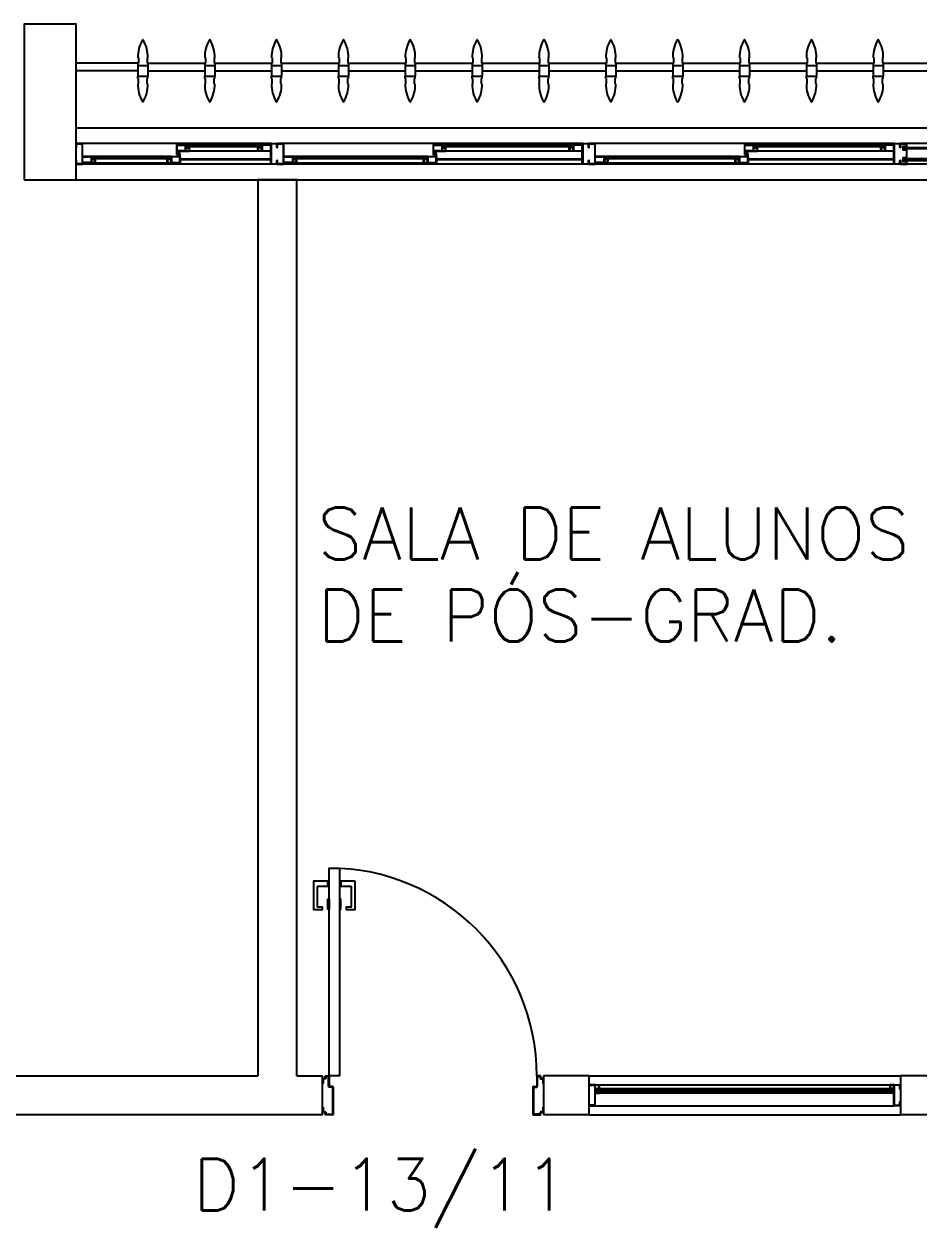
# Model space of a CAD drawing. Header units: millimetres. Extents: x 1887 to 2405, y 1100 to 1335.
# Drawn here: x 2143.41 to 2146.856, y 1177.013 to 1181.648 of the extents above; entities that cross this region are included whole.
import ezdxf

# ---------------------------------------------------------------- set-up
doc = ezdxf.new("R2010")
doc.units = ezdxf.units.MM
for name, color, linetype in [('AR-ALV', 2, 'Continuous'), ('AR-BRISES', 1, 'Continuous'), ('AR-ESQ', 1, 'Continuous'), ('AR-ESTC', 3, 'Continuous'), ('AR-PEITORIL', 1, 'Continuous'), ('AR-PORTA', 1, 'Continuous'), ('BR-PAINEL', 1, 'Continuous'), ('BR-SUPORTE', 1, 'Continuous'), ('DT-ESQ-BAGUETE-C', 2, 'Continuous'), ('DT-ESQ-BAGUETE-V', 1, 'Continuous'), ('DT-ESQ-CHAPA DOBRADA-V', 1, 'Continuous'), ('DT-ESQ-MARCO-V', 1, 'Continuous'), ('DT-ESQ-PERFIL CADEIRA-C', 2, 'Continuous'), ('DT-ESQ-PERFIL CADEIRA-V', 1, 'Continuous'), ('DT-ESQ-PERFIL U SIMPLES-C', 2, 'Continuous'), ('DT-ESQ-PERFIL U-C', 2, 'Continuous'), ('DT-ESQ-PERFIL U-V', 1, 'Continuous'), ('DT-ESQ-VIDRO-C', 2, 'Continuous'), ('DT-ESQ-VIDRO-V', 2, 'Continuous'), ('ENDEREÇO', 2, 'Continuous'), ('maçaneta', 1, 'Continuous'), ('mov', 1, 'Continuous'), ('PM-PERFIL U-C', 2, 'Continuous'), ('pm1', 2, 'Continuous'), ('TEXTO', 2, 'Continuous')]:
    doc.layers.add(name, color=color, linetype=linetype)
doc.styles.add('UNB-100', font='simplex.shx', dxfattribs={"height": 0.2})
doc.styles.add('UNB1-100', font='simplex.shx', dxfattribs={"height": 0.2})

# ---------------------------------------------------------------- blocks, each defined once
blk = doc.blocks.new('EF23-P')
at = {"layer": 'DT-ESQ-BAGUETE-C', "ltscale": 0.1}
for points in [[(2.61, -0.08), (2.5965, -0.08), (2.5965, -0.0785), (2.6095, -0.0785, 0.414214), (2.61, -0.078), (2.61, -0.067, 0.414214), (2.6095, -0.0665), (2.5965, -0.0665), (2.5965, -0.065), (2.61, -0.065, -0.414214), (2.6115, -0.0665), (2.6115, -0.0785, -0.414214)], [(3.1015, -0.08), (3.115, -0.08), (3.115, -0.0785), (3.102, -0.0785, -0.414214), (3.1015, -0.078), (3.1015, -0.067, -0.414214), (3.102, -0.0665), (3.115, -0.0665), (3.115, -0.065), (3.1015, -0.065, 0.414214), (3.1, -0.0665), (3.1, -0.0785, 0.414214)], [(3.81, -0.08), (3.7965, -0.08), (3.7965, -0.0785), (3.8095, -0.0785, 0.414214), (3.81, -0.078), (3.81, -0.067, 0.414214), (3.8095, -0.0665), (3.7965, -0.0665), (3.7965, -0.065), (3.81, -0.065, -0.414214), (3.8115, -0.0665), (3.8115, -0.0785, -0.414214)], [(4.3015, -0.08), (4.315, -0.08), (4.315, -0.0785), (4.302, -0.0785, -0.414214), (4.3015, -0.078), (4.3015, -0.067, -0.414214), (4.302, -0.0665), (4.315, -0.0665), (4.315, -0.065), (4.3015, -0.065, 0.414214), (4.3, -0.0665), (4.3, -0.0785, 0.414214)], [(4.7975, -0.08), (4.784, -0.08), (4.784, -0.0785), (4.797, -0.0785, 0.414214), (4.7975, -0.078), (4.7975, -0.067, 0.414214), (4.797, -0.0665), (4.784, -0.0665), (4.784, -0.065), (4.7975, -0.065, -0.414214), (4.799, -0.0665), (4.799, -0.0785, -0.414214)], [(5.0765, -0.08), (5.09, -0.08), (5.09, -0.0785), (5.077, -0.0785, -0.414214), (5.0765, -0.078), (5.0765, -0.067, -0.414214), (5.077, -0.0665), (5.09, -0.0665), (5.09, -0.065), (5.0765, -0.065, 0.414214), (5.075, -0.0665), (5.075, -0.0785, 0.414214)], [(2.0485, -0.125), (2.035, -0.125), (2.035, -0.1235), (2.048, -0.1235, 0.414214), (2.0485, -0.123), (2.0485, -0.112, 0.414214), (2.048, -0.1115), (2.035, -0.1115), (2.035, -0.11), (2.0485, -0.11, -0.414214), (2.05, -0.1115), (2.05, -0.1235, -0.414214)], [(2.5265, -0.125), (2.54, -0.125), (2.54, -0.1235), (2.527, -0.1235, -0.414214), (2.5265, -0.123), (2.5265, -0.112, -0.414214), (2.527, -0.1115), (2.54, -0.1115), (2.54, -0.11), (2.5265, -0.11, 0.414214), (2.525, -0.1115), (2.525, -0.1235, 0.414214)], [(3.2485, -0.125), (3.235, -0.125), (3.235, -0.1235), (3.248, -0.1235, 0.414214), (3.2485, -0.123), (3.2485, -0.112, 0.414214), (3.248, -0.1115), (3.235, -0.1115), (3.235, -0.11), (3.2485, -0.11, -0.414214), (3.25, -0.1115), (3.25, -0.1235, -0.414214)], [(3.7265, -0.125), (3.74, -0.125), (3.74, -0.1235), (3.727, -0.1235, -0.414214), (3.7265, -0.123), (3.7265, -0.112, -0.414214), (3.727, -0.1115), (3.74, -0.1115), (3.74, -0.11), (3.7265, -0.11, 0.414214), (3.725, -0.1115), (3.725, -0.1235, 0.414214)], [(4.4485, -0.125), (4.435, -0.125), (4.435, -0.1235), (4.448, -0.1235, 0.414214), (4.4485, -0.123), (4.4485, -0.112, 0.414214), (4.448, -0.1115), (4.435, -0.1115), (4.435, -0.11), (4.4485, -0.11, -0.414214), (4.45, -0.1115), (4.45, -0.1235, -0.414214)], [(4.714, -0.125), (4.7275, -0.125), (4.7275, -0.1235), (4.7145, -0.1235, -0.414214), (4.714, -0.123), (4.714, -0.112, -0.414214), (4.7145, -0.1115), (4.7275, -0.1115), (4.7275, -0.11), (4.714, -0.11, 0.414214), (4.7125, -0.1115), (4.7125, -0.1235, 0.414214)]]:
    blk.add_lwpolyline(points, format="xyb", close=True, dxfattribs=at)
at = {"layer": 'DT-ESQ-BAGUETE-V', "ltscale": 0.1}
for p, q in [((2.61, -0.065), (3.1015, -0.065)), ((3.81, -0.065), (4.3015, -0.065)), ((4.7975, -0.065), (5.0765, -0.065)), ((2.0485, -0.11), (2.5265, -0.11)), ((3.2485, -0.11), (3.7265, -0.11)), ((4.4485, -0.11), (4.714, -0.11))]:
    blk.add_line(p, q, dxfattribs=at)
at = {"layer": 'DT-ESQ-CHAPA DOBRADA-V', "ltscale": 0.1}
for p, q in [((2, -0.077), (2.5615, -0.077)), ((2, -0.08), (2.5615, -0.08)), ((3.2, -0.077), (3.7615, -0.077)), ((3.2, -0.08), (3.7615, -0.08)), ((4.4, -0.077), (4.749, -0.077)), ((4.4, -0.08), (4.749, -0.08))]:
    blk.add_line(p, q, dxfattribs=at)
at = {"layer": 'DT-ESQ-MARCO-V', "ltscale": 0.1}
for p, q in [((1.3985, -0.06), (1.9515, -0.06)), ((1.3985, -0.14), (1.9515, -0.14))]:
    blk.add_line(p, q, dxfattribs=at)
at = {"layer": 'DT-ESQ-PERFIL CADEIRA-C', "ltscale": 0.1}
for p, q in [((2.5635, -0.0885), (2.61, -0.0885)), ((3.15, -0.0885), (3.1015, -0.0885)), ((3.7635, -0.0885), (3.81, -0.0885)), ((4.35, -0.0885), (4.3015, -0.0885)), ((4.751, -0.0885), (4.7975, -0.0885)), ((5.125, -0.0885), (5.0765, -0.0885)), ((2, -0.1335), (2.0485, -0.1335)), ((2.573, -0.1335), (2.5265, -0.1335)), ((3.2, -0.1335), (3.2485, -0.1335)), ((3.773, -0.1335), (3.7265, -0.1335)), ((4.4, -0.1335), (4.4485, -0.1335)), ((4.7605, -0.1335), (4.714, -0.1335))]:
    blk.add_line(p, q, dxfattribs=at)
for points in [[(2.61, -0.087, -1), (2.61, -0.09), (2.5635, -0.09, -0.414214), (2.5615, -0.088), (2.5615, -0.067, -0.414214), (2.5635, -0.065), (2.595, -0.065, -0.414214), (2.5965, -0.0665), (2.5965, -0.087)], [(2.5965, -0.0885, -0.198913), (2.5954, -0.0881, -0.198913), (2.595, -0.087), (2.595, -0.067, 0.414214), (2.5945, -0.0665), (2.5635, -0.0665, 0.414214), (2.563, -0.067), (2.563, -0.088, 0.414214), (2.5635, -0.0885)], [(3.1015, -0.09), (3.15, -0.09), (3.15, -0.0885), (3.115, -0.0885, 0.198912), (3.1161, -0.0881, 0.198913), (3.1165, -0.087), (3.1165, -0.067, -0.414214), (3.117, -0.0665), (3.15, -0.0665), (3.15, -0.065), (3.1165, -0.065, 0.414214), (3.115, -0.0665), (3.115, -0.0785), (3.115, -0.08), (3.115, -0.087), (3.1015, -0.087, 1)], [(3.81, -0.087, -1), (3.81, -0.09), (3.7635, -0.09, -0.414214), (3.7615, -0.088), (3.7615, -0.067, -0.414214), (3.7635, -0.065), (3.795, -0.065, -0.414214), (3.7965, -0.0665), (3.7965, -0.087)], [(3.7965, -0.0885, -0.198913), (3.7954, -0.0881, -0.198913), (3.795, -0.087), (3.795, -0.067, 0.414214), (3.7945, -0.0665), (3.7635, -0.0665, 0.414214), (3.763, -0.067), (3.763, -0.088, 0.414214), (3.7635, -0.0885)], [(4.3015, -0.09), (4.35, -0.09), (4.35, -0.0885), (4.315, -0.0885, 0.198912), (4.3161, -0.0881, 0.198913), (4.3165, -0.087), (4.3165, -0.067, -0.414214), (4.317, -0.0665), (4.35, -0.0665), (4.35, -0.065), (4.3165, -0.065, 0.414214), (4.315, -0.0665), (4.315, -0.0785), (4.315, -0.08), (4.315, -0.087), (4.3015, -0.087, 1)], [(4.7975, -0.087, -1), (4.7975, -0.09), (4.751, -0.09, -0.414214), (4.749, -0.088), (4.749, -0.067, -0.414214), (4.751, -0.065), (4.7825, -0.065, -0.414214), (4.784, -0.0665), (4.784, -0.087)], [(4.784, -0.0885, -0.198913), (4.7829, -0.0881, -0.198913), (4.7825, -0.087), (4.7825, -0.067, 0.414214), (4.782, -0.0665), (4.751, -0.0665, 0.414214), (4.7505, -0.067), (4.7505, -0.088, 0.414214), (4.751, -0.0885)], [(5.0765, -0.09), (5.125, -0.09), (5.125, -0.0885), (5.09, -0.0885, 0.198912), (5.0911, -0.0881, 0.198913), (5.0915, -0.087), (5.0915, -0.067, -0.414214), (5.092, -0.0665), (5.125, -0.0665), (5.125, -0.065), (5.0915, -0.065, 0.414214), (5.09, -0.0665), (5.09, -0.0785), (5.09, -0.08), (5.09, -0.087), (5.0765, -0.087, 1)], [(2.0485, -0.135), (2, -0.135), (2, -0.1335), (2.035, -0.1335, -0.198912), (2.0339, -0.1331, -0.198913), (2.0335, -0.132), (2.0335, -0.112, 0.414214), (2.033, -0.1115), (2, -0.1115), (2, -0.11), (2.0335, -0.11, -0.414214), (2.035, -0.1115), (2.035, -0.1235), (2.035, -0.125), (2.035, -0.132), (2.0485, -0.132, -1)], [(2.5265, -0.132, 1), (2.5265, -0.135), (2.573, -0.135, 0.414214), (2.575, -0.133), (2.575, -0.112, 0.414214), (2.573, -0.11), (2.5415, -0.11, 0.414214), (2.54, -0.1115), (2.54, -0.132)], [(2.54, -0.1335, 0.198913), (2.5411, -0.1331, 0.198913), (2.5415, -0.132), (2.5415, -0.112, -0.414214), (2.542, -0.1115), (2.573, -0.1115, -0.414214), (2.5735, -0.112), (2.5735, -0.133, -0.414214), (2.573, -0.1335)], [(3.2485, -0.135), (3.2, -0.135), (3.2, -0.1335), (3.235, -0.1335, -0.198912), (3.2339, -0.1331, -0.198913), (3.2335, -0.132), (3.2335, -0.112, 0.414214), (3.233, -0.1115), (3.2, -0.1115), (3.2, -0.11), (3.2335, -0.11, -0.414214), (3.235, -0.1115), (3.235, -0.1235), (3.235, -0.125), (3.235, -0.132), (3.2485, -0.132, -1)], [(3.7265, -0.132, 1), (3.7265, -0.135), (3.773, -0.135, 0.414214), (3.775, -0.133), (3.775, -0.112, 0.414214), (3.773, -0.11), (3.7415, -0.11, 0.414214), (3.74, -0.1115), (3.74, -0.132)], [(3.74, -0.1335, 0.198913), (3.7411, -0.1331, 0.198913), (3.7415, -0.132), (3.7415, -0.112, -0.414214), (3.742, -0.1115), (3.773, -0.1115, -0.414214), (3.7735, -0.112), (3.7735, -0.133, -0.414214), (3.773, -0.1335)], [(4.4485, -0.135), (4.4, -0.135), (4.4, -0.1335), (4.435, -0.1335, -0.198912), (4.4339, -0.1331, -0.198913), (4.4335, -0.132), (4.4335, -0.112, 0.414214), (4.433, -0.1115), (4.4, -0.1115), (4.4, -0.11), (4.4335, -0.11, -0.414214), (4.435, -0.1115), (4.435, -0.1235), (4.435, -0.125), (4.435, -0.132), (4.4485, -0.132, -1)], [(4.714, -0.132, 1), (4.714, -0.135), (4.7605, -0.135, 0.414214), (4.7625, -0.133), (4.7625, -0.112, 0.414214), (4.7605, -0.11), (4.729, -0.11, 0.414214), (4.7275, -0.1115), (4.7275, -0.132)], [(4.7275, -0.1335, 0.198913), (4.7286, -0.1331, 0.198913), (4.729, -0.132), (4.729, -0.112, -0.414214), (4.7295, -0.1115), (4.7605, -0.1115, -0.414214), (4.761, -0.112), (4.761, -0.133, -0.414214), (4.7605, -0.1335)]]:
    blk.add_lwpolyline(points, format="xyb", close=True, dxfattribs=at)
at = {"layer": 'DT-ESQ-PERFIL CADEIRA-V', "ltscale": 0.1}
for p, q in [((2.595, -0.09), (3.1015, -0.09)), ((3.795, -0.09), (4.3015, -0.09)), ((4.7825, -0.09), (5.0765, -0.09)), ((2.0485, -0.135), (2.5265, -0.135)), ((3.2485, -0.135), (3.7265, -0.135)), ((4.4485, -0.135), (4.714, -0.135))]:
    blk.add_line(p, q, dxfattribs=at)
at = {"layer": 'DT-ESQ-PERFIL U SIMPLES-C', "ltscale": 0.1}
for points in [[(2.5635, -0.102), (2.5715, -0.102), (2.5715, -0.1005), (2.5635, -0.1005, -0.414214), (2.563, -0.1), (2.563, -0.092, -0.414214), (2.5635, -0.0915), (2.5715, -0.0915), (2.5715, -0.09), (2.5635, -0.09, 0.414214), (2.5615, -0.092), (2.5615, -0.1, 0.414214)], [(3.7635, -0.102), (3.7715, -0.102), (3.7715, -0.1005), (3.7635, -0.1005, -0.414214), (3.763, -0.1), (3.763, -0.092, -0.414214), (3.7635, -0.0915), (3.7715, -0.0915), (3.7715, -0.09), (3.7635, -0.09, 0.414214), (3.7615, -0.092), (3.7615, -0.1, 0.414214)], [(4.751, -0.102), (4.759, -0.102), (4.759, -0.1005), (4.751, -0.1005, -0.414214), (4.7505, -0.1), (4.7505, -0.092, -0.414214), (4.751, -0.0915), (4.759, -0.0915), (4.759, -0.09), (4.751, -0.09, 0.414214), (4.749, -0.092), (4.749, -0.1, 0.414214)], [(2.573, -0.098), (2.565, -0.098), (2.565, -0.0995), (2.573, -0.0995, -0.414214), (2.5735, -0.1), (2.5735, -0.108, -0.414214), (2.573, -0.1085), (2.565, -0.1085), (2.565, -0.11), (2.573, -0.11, 0.414214), (2.575, -0.108), (2.575, -0.1, 0.414214)], [(3.773, -0.098), (3.765, -0.098), (3.765, -0.0995), (3.773, -0.0995, -0.414214), (3.7735, -0.1), (3.7735, -0.108, -0.414214), (3.773, -0.1085), (3.765, -0.1085), (3.765, -0.11), (3.773, -0.11, 0.414214), (3.775, -0.108), (3.775, -0.1, 0.414214)], [(4.7605, -0.098), (4.7525, -0.098), (4.7525, -0.0995), (4.7605, -0.0995, -0.414214), (4.761, -0.1), (4.761, -0.108, -0.414214), (4.7605, -0.1085), (4.7525, -0.1085), (4.7525, -0.11), (4.7605, -0.11, 0.414214), (4.7625, -0.108), (4.7625, -0.1, 0.414214)]]:
    blk.add_lwpolyline(points, format="xyb", close=True, dxfattribs=at)
at = {"layer": 'DT-ESQ-PERFIL U-C', "ltscale": 0.1}
for points in [[(1.95, -0.1285), (1.95, -0.1385, 0.414214), (1.9515, -0.14), (1.9735, -0.14, 0.414214), (1.975, -0.1385), (1.975, -0.125), (1.9735, -0.125), (1.9735, -0.138, -0.414214), (1.973, -0.1385), (1.952, -0.1385, -0.414214), (1.9515, -0.138), (1.9515, -0.1285), (1.9645, -0.1285, 0.414214), (1.966, -0.127), (1.966, -0.117, 0.414214), (1.9645, -0.1155), (1.9515, -0.1155), (1.9515, -0.0845), (1.9645, -0.0845, 0.414214), (1.966, -0.083), (1.966, -0.073, 0.414214), (1.9645, -0.0715), (1.9515, -0.0715), (1.9515, -0.062, -0.414214), (1.952, -0.0615), (1.973, -0.0615, -0.414214), (1.9735, -0.062), (1.9735, -0.075), (1.975, -0.075), (1.975, -0.0615, 0.414214), (1.9735, -0.06), (1.9515, -0.06, 0.414214), (1.95, -0.0615), (1.95, -0.0715, 0.414214), (1.9515, -0.073), (1.9645, -0.073), (1.9645, -0.083), (1.9515, -0.083), (1.9515, -0.083, 0.414214), (1.95, -0.0845), (1.95, -0.1155, 0.414214), (1.9515, -0.117), (1.9515, -0.117), (1.9645, -0.117), (1.9645, -0.127), (1.9515, -0.127, 0.414214)], [(1.975, -0.0615, -0.414214), (1.9765, -0.06), (1.9985, -0.06, -0.414214), (2, -0.0615), (2, -0.1385, -0.414214), (1.9985, -0.14), (1.9765, -0.14, -0.414214), (1.975, -0.1385), (1.975, -0.125), (1.9765, -0.125), (1.9765, -0.138, 0.414214), (1.977, -0.1385), (1.998, -0.1385, 0.414214), (1.9985, -0.138), (1.9985, -0.062, 0.414214), (1.998, -0.0615), (1.977, -0.0615, 0.414214), (1.9765, -0.062), (1.9765, -0.075), (1.975, -0.075)], [(3.175, -0.0615, 0.414214), (3.1735, -0.06), (3.1515, -0.06, 0.414214), (3.15, -0.0615), (3.15, -0.1385, 0.414214), (3.1515, -0.14), (3.1735, -0.14, 0.414214), (3.175, -0.1385), (3.175, -0.125), (3.1735, -0.125), (3.1735, -0.138, -0.414214), (3.173, -0.1385), (3.152, -0.1385, -0.414214), (3.1515, -0.138), (3.1515, -0.062, -0.414214), (3.152, -0.0615), (3.173, -0.0615, -0.414214), (3.1735, -0.062), (3.1735, -0.075), (3.175, -0.075)], [(3.175, -0.0615, -0.414214), (3.1765, -0.06), (3.1985, -0.06, -0.414214), (3.2, -0.0615), (3.2, -0.1385, -0.414214), (3.1985, -0.14), (3.1765, -0.14, -0.414214), (3.175, -0.1385), (3.175, -0.125), (3.1765, -0.125), (3.1765, -0.138, 0.414214), (3.177, -0.1385), (3.198, -0.1385, 0.414214), (3.1985, -0.138), (3.1985, -0.062, 0.414214), (3.198, -0.0615), (3.177, -0.0615, 0.414214), (3.1765, -0.062), (3.1765, -0.075), (3.175, -0.075)], [(4.375, -0.0615, 0.414214), (4.3735, -0.06), (4.3515, -0.06, 0.414214), (4.35, -0.0615), (4.35, -0.1385, 0.414214), (4.3515, -0.14), (4.3735, -0.14, 0.414214), (4.375, -0.1385), (4.375, -0.125), (4.3735, -0.125), (4.3735, -0.138, -0.414214), (4.373, -0.1385), (4.352, -0.1385, -0.414214), (4.3515, -0.138), (4.3515, -0.062, -0.414214), (4.352, -0.0615), (4.373, -0.0615, -0.414214), (4.3735, -0.062), (4.3735, -0.075), (4.375, -0.075)], [(4.375, -0.0615, -0.414214), (4.3765, -0.06), (4.3985, -0.06, -0.414214), (4.4, -0.0615), (4.4, -0.1385, -0.414214), (4.3985, -0.14), (4.3765, -0.14, -0.414214), (4.375, -0.1385), (4.375, -0.125), (4.3765, -0.125), (4.3765, -0.138, 0.414214), (4.377, -0.1385), (4.398, -0.1385, 0.414214), (4.3985, -0.138), (4.3985, -0.062, 0.414214), (4.398, -0.0615), (4.377, -0.0615, 0.414214), (4.3765, -0.062), (4.3765, -0.075), (4.375, -0.075)], [(5.15, -0.0615, 0.414214), (5.1485, -0.06), (5.1265, -0.06, 0.414214), (5.125, -0.0615), (5.125, -0.1385, 0.414214), (5.1265, -0.14), (5.1485, -0.14, 0.414214), (5.15, -0.1385), (5.15, -0.125), (5.1485, -0.125), (5.1485, -0.138, -0.414214), (5.148, -0.1385), (5.127, -0.1385, -0.414214), (5.1265, -0.138), (5.1265, -0.062, -0.414214), (5.127, -0.0615), (5.148, -0.0615, -0.414214), (5.1485, -0.062), (5.1485, -0.075), (5.15, -0.075)]]:
    blk.add_lwpolyline(points, format="xyb", close=True, dxfattribs=at)
at = {"layer": 'DT-ESQ-PERFIL U-V', "ltscale": 0.1}
for p, q in [((1.9985, -0.06), (3.1515, -0.06)), ((3.1985, -0.06), (4.3515, -0.06)), ((4.3985, -0.06), (5.1265, -0.06)), ((1.9985, -0.14), (3.1515, -0.14)), ((3.1985, -0.14), (4.3515, -0.14)), ((4.3985, -0.14), (5.1265, -0.14))]:
    blk.add_line(p, q, dxfattribs=at)
at = {"layer": 'DT-ESQ-VIDRO-C', "ltscale": 0.1}
for points in [[(1.9625, -0.081), (1.9625, -0.075), (1.3875, -0.075), (1.3875, -0.081)], [(3.1125, -0.085), (3.1125, -0.082), (2.599, -0.082), (2.599, -0.085)], [(4.3125, -0.085), (4.3125, -0.082), (3.799, -0.082), (3.799, -0.085)], [(5.0875, -0.085), (5.0875, -0.082), (4.7865, -0.082), (4.7865, -0.085)], [(2.038, -0.13), (2.038, -0.127), (2.537, -0.127), (2.537, -0.13)], [(3.238, -0.13), (3.238, -0.127), (3.737, -0.127), (3.737, -0.13)], [(4.438, -0.13), (4.438, -0.127), (4.7245, -0.127), (4.7245, -0.13)]]:
    blk.add_lwpolyline(points, close=True, dxfattribs=at)
at = {"layer": 'DT-ESQ-VIDRO-V', "ltscale": 0.1}
blk.add_lwpolyline([(1.9625, -0.119), (1.9625, -0.125), (1.3875, -0.125), (1.3875, -0.119)], close=True, dxfattribs=at)
blk = doc.blocks.new('EF05-P')
at = {"layer": 'DT-ESQ-BAGUETE-C', "ltscale": 0.1}
blk.add_lwpolyline([(0.039, -0.05), (0.0255, -0.05), (0.0255, -0.0485), (0.039, -0.0485), (0.039, -0.0365), (0.0255, -0.0365), (0.0255, -0.035), (0.039, -0.035, -0.414214), (0.0405, -0.0365), (0.0405, -0.0485, -0.414214)], format="xyb", close=True, dxfattribs=at)
at = {"layer": 'DT-ESQ-BAGUETE-C', "color": 2, "ltscale": 0.1}
blk.add_lwpolyline([(1.161, -0.05), (1.1745, -0.05), (1.1745, -0.0485), (1.161, -0.0485), (1.161, -0.0365), (1.1745, -0.0365), (1.1745, -0.035), (1.161, -0.035, 0.414214), (1.1595, -0.0365), (1.1595, -0.0485, 0.414214)], format="xyb", close=True, dxfattribs=at)
at = {"layer": 'DT-ESQ-BAGUETE-V', "color": 2, "ltscale": 0.1}
blk.add_line((1.161, -0.05), (0.039, -0.05), dxfattribs=at)
at = {"layer": 'DT-ESQ-CHAPA DOBRADA-V', "color": 2, "ltscale": 0.1}
blk.add_line((1.16, -0.067), (0.04, -0.067), dxfattribs=at)
at = {"layer": 'DT-ESQ-MARCO-V', "color": 1, "ltscale": 0.1}
for p, q in [((0.0235, -0.035), (1.1765, -0.035)), ((0.0235, -0.115), (1.1765, -0.115))]:
    blk.add_line(p, q, dxfattribs=at)
at = {"layer": 'DT-ESQ-PERFIL U-C', "color": 2, "ltscale": 0.1}
for points in [[(0.025, -0.0655), (0.025, -0.0655, 0.414214), (0.0235, -0.067), (0.0235, -0.1135), (0.0015, -0.1135), (0.0015, -0.1), (0, -0.1), (0, -0.1135, 0.414214), (0.0015, -0.115), (0.0235, -0.115, 0.414214), (0.025, -0.1135), (0.025, -0.067), (0.04, -0.067, 1), (0.04, -0.064), (0.025, -0.064), (0.025, -0.0365, 0.414214), (0.0235, -0.035), (0.0015, -0.035, 0.414214), (0, -0.0365), (0, -0.05), (0.0015, -0.05), (0.0015, -0.0365), (0.0235, -0.0365), (0.0235, -0.064, 0.414214), (0.025, -0.0655), (0.04, -0.0655)], [(1.175, -0.0655), (1.175, -0.0655, -0.414214), (1.1765, -0.067), (1.1765, -0.1135), (1.1985, -0.1135), (1.1985, -0.1), (1.2, -0.1), (1.2, -0.1135, -0.414214), (1.1985, -0.115), (1.1765, -0.115, -0.414214), (1.175, -0.1135), (1.175, -0.067), (1.16, -0.067, -1), (1.16, -0.064), (1.175, -0.064), (1.175, -0.0365, -0.414214), (1.1765, -0.035), (1.1985, -0.035, -0.414214), (1.2, -0.0365), (1.2, -0.05), (1.1985, -0.05), (1.1985, -0.0365), (1.1765, -0.0365), (1.1765, -0.064, -0.414214), (1.175, -0.0655), (1.16, -0.0655)]]:
    blk.add_lwpolyline(points, format="xyb", dxfattribs=at)
at = {"layer": 'DT-ESQ-VIDRO-C', "color": 2, "ltscale": 0.1}
blk.add_lwpolyline([(0.027, -0.062), (0.027, -0.052), (1.173, -0.052), (1.173, -0.062)], close=True, dxfattribs=at)
blk = doc.blocks.new('BR-MODULO8')
at = {"layer": 'BR-PAINEL'}
for p, q in [((-4.9117, 0.27), (-4.9092, 0.27)), ((-4.9117, 0.25), (-4.9117, 0.24)), ((-4.9117, 0.25), (-4.9092, 0.25)), ((-4.9117, 0.24), (-4.8733, 0.24)), ((-4.9117, 0.24), (-4.9117, 0.2)), ((-4.9092, 0.27), (-4.9092, 0.25)), ((-4.8758, 0.27), (-4.8758, 0.25)), ((-4.8733, 0.27), (-4.8758, 0.27)), ((-4.8733, 0.25), (-4.8758, 0.25)), ((-4.8733, 0.25), (-4.8733, 0.24)), ((-4.8733, 0.24), (-4.8733, 0.2)), ((-4.6542, 0.27), (-4.6517, 0.27)), ((-4.6542, 0.25), (-4.6542, 0.24)), ((-4.6542, 0.25), (-4.6517, 0.25)), ((-4.6542, 0.24), (-4.6158, 0.24)), ((-4.6542, 0.24), (-4.6542, 0.2)), ((-4.6517, 0.27), (-4.6517, 0.25)), ((-4.6183, 0.27), (-4.6183, 0.25)), ((-4.6158, 0.27), (-4.6183, 0.27)), ((-4.6158, 0.25), (-4.6183, 0.25)), ((-4.6158, 0.25), (-4.6158, 0.24)), ((-4.6158, 0.24), (-4.6158, 0.2)), ((-4.3967, 0.27), (-4.3942, 0.27)), ((-4.3967, 0.25), (-4.3967, 0.24)), ((-4.3967, 0.25), (-4.3942, 0.25)), ((-4.3967, 0.24), (-4.3583, 0.24)), ((-4.3967, 0.24), (-4.3967, 0.2)), ((-4.3942, 0.27), (-4.3942, 0.25)), ((-4.3608, 0.27), (-4.3608, 0.25)), ((-4.3583, 0.27), (-4.3608, 0.27)), ((-4.3583, 0.25), (-4.3608, 0.25)), ((-4.3583, 0.25), (-4.3583, 0.24)), ((-4.3583, 0.24), (-4.3583, 0.2)), ((-4.1392, 0.27), (-4.1367, 0.27)), ((-4.1392, 0.25), (-4.1392, 0.24)), ((-4.1392, 0.25), (-4.1367, 0.25)), ((-4.1392, 0.24), (-4.1008, 0.24)), ((-4.1392, 0.24), (-4.1392, 0.2)), ((-4.1367, 0.27), (-4.1367, 0.25)), ((-4.1033, 0.27), (-4.1033, 0.25)), ((-4.1008, 0.27), (-4.1033, 0.27)), ((-4.1008, 0.25), (-4.1033, 0.25)), ((-4.1008, 0.25), (-4.1008, 0.24)), ((-4.1008, 0.24), (-4.1008, 0.2)), ((-3.8817, 0.27), (-3.8792, 0.27)), ((-3.8817, 0.25), (-3.8817, 0.24)), ((-3.8817, 0.25), (-3.8792, 0.25)), ((-3.8817, 0.24), (-3.8433, 0.24)), ((-3.8817, 0.24), (-3.8817, 0.2)), ((-3.8792, 0.27), (-3.8792, 0.25)), ((-3.8458, 0.27), (-3.8458, 0.25)), ((-3.8433, 0.27), (-3.8458, 0.27)), ((-3.8433, 0.25), (-3.8458, 0.25)), ((-3.8433, 0.25), (-3.8433, 0.24)), ((-3.8433, 0.24), (-3.8433, 0.2)), ((-3.6242, 0.27), (-3.6217, 0.27)), ((-3.6242, 0.25), (-3.6242, 0.24)), ((-3.6242, 0.25), (-3.6217, 0.25)), ((-3.6242, 0.24), (-3.5858, 0.24)), ((-3.6242, 0.24), (-3.6242, 0.2)), ((-3.6217, 0.27), (-3.6217, 0.25)), ((-3.5883, 0.27), (-3.5883, 0.25)), ((-3.5858, 0.27), (-3.5883, 0.27)), ((-3.5858, 0.25), (-3.5883, 0.25)), ((-3.5858, 0.25), (-3.5858, 0.24)), ((-3.5858, 0.24), (-3.5858, 0.2)), ((-3.3667, 0.27), (-3.3642, 0.27)), ((-3.3667, 0.25), (-3.3667, 0.24)), ((-3.3667, 0.25), (-3.3642, 0.25)), ((-3.3667, 0.24), (-3.3283, 0.24)), ((-3.3667, 0.24), (-3.3667, 0.2)), ((-3.3642, 0.27), (-3.3642, 0.25)), ((-3.3308, 0.27), (-3.3308, 0.25)), ((-3.3283, 0.27), (-3.3308, 0.27)), ((-3.3283, 0.25), (-3.3308, 0.25)), ((-3.3283, 0.25), (-3.3283, 0.24)), ((-3.3283, 0.24), (-3.3283, 0.2)), ((-3.1092, 0.27), (-3.1067, 0.27)), ((-3.1092, 0.25), (-3.1092, 0.24)), ((-3.1092, 0.25), (-3.1067, 0.25)), ((-3.1092, 0.24), (-3.0708, 0.24)), ((-3.1092, 0.24), (-3.1092, 0.2)), ((-3.1067, 0.27), (-3.1067, 0.25)), ((-3.0733, 0.27), (-3.0733, 0.25)), ((-3.0708, 0.27), (-3.0733, 0.27)), ((-3.0708, 0.25), (-3.0733, 0.25)), ((-3.0708, 0.25), (-3.0708, 0.24)), ((-3.0708, 0.24), (-3.0708, 0.2)), ((-2.8517, 0.27), (-2.8492, 0.27)), ((-2.8517, 0.25), (-2.8517, 0.24)), ((-2.8517, 0.25), (-2.8492, 0.25)), ((-2.8517, 0.24), (-2.8133, 0.24)), ((-2.8517, 0.24), (-2.8517, 0.2)), ((-2.8492, 0.27), (-2.8492, 0.25)), ((-2.8158, 0.27), (-2.8158, 0.25)), ((-2.8133, 0.27), (-2.8158, 0.27)), ((-2.8133, 0.25), (-2.8158, 0.25)), ((-2.8133, 0.25), (-2.8133, 0.24)), ((-2.8133, 0.24), (-2.8133, 0.2)), ((-2.5942, 0.27), (-2.5917, 0.27)), ((-2.5942, 0.25), (-2.5942, 0.24)), ((-2.5942, 0.25), (-2.5917, 0.25)), ((-2.5942, 0.24), (-2.5558, 0.24)), ((-2.5942, 0.24), (-2.5942, 0.2)), ((-2.5917, 0.27), (-2.5917, 0.25)), ((-2.5583, 0.27), (-2.5583, 0.25)), ((-2.5558, 0.27), (-2.5583, 0.27)), ((-2.5558, 0.25), (-2.5583, 0.25)), ((-2.5558, 0.25), (-2.5558, 0.24)), ((-2.5558, 0.24), (-2.5558, 0.2)), ((-2.3367, 0.27), (-2.3342, 0.27)), ((-2.3367, 0.25), (-2.3367, 0.24)), ((-2.3367, 0.25), (-2.3342, 0.25)), ((-2.3367, 0.24), (-2.2983, 0.24)), ((-2.3367, 0.24), (-2.3367, 0.2)), ((-2.3342, 0.27), (-2.3342, 0.25)), ((-2.3008, 0.27), (-2.3008, 0.25)), ((-2.2983, 0.27), (-2.3008, 0.27)), ((-2.2983, 0.25), (-2.3008, 0.25)), ((-2.2983, 0.25), (-2.2983, 0.24)), ((-2.2983, 0.24), (-2.2983, 0.2)), ((-2.0792, 0.27), (-2.0767, 0.27)), ((-2.0792, 0.25), (-2.0792, 0.24)), ((-2.0792, 0.25), (-2.0767, 0.25)), ((-2.0792, 0.24), (-2.0408, 0.24)), ((-2.0792, 0.24), (-2.0792, 0.2)), ((-2.0767, 0.27), (-2.0767, 0.25)), ((-2.0433, 0.27), (-2.0433, 0.25)), ((-2.0408, 0.27), (-2.0433, 0.27)), ((-2.0408, 0.25), (-2.0433, 0.25)), ((-2.0408, 0.25), (-2.0408, 0.24)), ((-2.0408, 0.24), (-2.0408, 0.2)), ((-4.9117, 0.2), (-4.8733, 0.2)), ((-4.9117, 0.19), (-4.9117, 0.2)), ((-4.9117, 0.19), (-4.9092, 0.19)), ((-4.9092, 0.17), (-4.9092, 0.19)), ((-4.8733, 0.19), (-4.8758, 0.19)), ((-4.8758, 0.17), (-4.8758, 0.19)), ((-4.8733, 0.19), (-4.8733, 0.2)), ((-4.6542, 0.2), (-4.6158, 0.2)), ((-4.6542, 0.19), (-4.6542, 0.2)), ((-4.6542, 0.19), (-4.6517, 0.19)), ((-4.6517, 0.17), (-4.6517, 0.19)), ((-4.6158, 0.19), (-4.6183, 0.19)), ((-4.6183, 0.17), (-4.6183, 0.19)), ((-4.6158, 0.19), (-4.6158, 0.2)), ((-4.3967, 0.2), (-4.3583, 0.2)), ((-4.3967, 0.19), (-4.3967, 0.2)), ((-4.3967, 0.19), (-4.3942, 0.19)), ((-4.3942, 0.17), (-4.3942, 0.19)), ((-4.3583, 0.19), (-4.3608, 0.19)), ((-4.3608, 0.17), (-4.3608, 0.19)), ((-4.3583, 0.19), (-4.3583, 0.2)), ((-4.1392, 0.2), (-4.1008, 0.2)), ((-4.1392, 0.19), (-4.1392, 0.2)), ((-4.1392, 0.19), (-4.1367, 0.19)), ((-4.1367, 0.17), (-4.1367, 0.19)), ((-4.1008, 0.19), (-4.1033, 0.19)), ((-4.1033, 0.17), (-4.1033, 0.19)), ((-4.1008, 0.19), (-4.1008, 0.2)), ((-3.8817, 0.2), (-3.8433, 0.2)), ((-3.8817, 0.19), (-3.8817, 0.2)), ((-3.8817, 0.19), (-3.8792, 0.19)), ((-3.8792, 0.17), (-3.8792, 0.19)), ((-3.8433, 0.19), (-3.8458, 0.19)), ((-3.8458, 0.17), (-3.8458, 0.19)), ((-3.8433, 0.19), (-3.8433, 0.2)), ((-3.6242, 0.2), (-3.5858, 0.2)), ((-3.6242, 0.19), (-3.6242, 0.2)), ((-3.6242, 0.19), (-3.6217, 0.19)), ((-3.6217, 0.17), (-3.6217, 0.19)), ((-3.5858, 0.19), (-3.5883, 0.19)), ((-3.5883, 0.17), (-3.5883, 0.19)), ((-3.5858, 0.19), (-3.5858, 0.2)), ((-3.3667, 0.2), (-3.3283, 0.2)), ((-3.3667, 0.19), (-3.3667, 0.2)), ((-3.3667, 0.19), (-3.3642, 0.19)), ((-3.3642, 0.17), (-3.3642, 0.19)), ((-3.3283, 0.19), (-3.3308, 0.19)), ((-3.3308, 0.17), (-3.3308, 0.19)), ((-3.3283, 0.19), (-3.3283, 0.2)), ((-3.1092, 0.2), (-3.0708, 0.2)), ((-3.1092, 0.19), (-3.1092, 0.2)), ((-3.1092, 0.19), (-3.1067, 0.19)), ((-3.1067, 0.17), (-3.1067, 0.19)), ((-3.0708, 0.19), (-3.0733, 0.19)), ((-3.0733, 0.17), (-3.0733, 0.19)), ((-3.0708, 0.19), (-3.0708, 0.2)), ((-2.8517, 0.2), (-2.8133, 0.2)), ((-2.8517, 0.19), (-2.8517, 0.2)), ((-2.8517, 0.19), (-2.8492, 0.19)), ((-2.8492, 0.17), (-2.8492, 0.19)), ((-2.8133, 0.19), (-2.8158, 0.19)), ((-2.8158, 0.17), (-2.8158, 0.19)), ((-2.8133, 0.19), (-2.8133, 0.2)), ((-2.5942, 0.2), (-2.5558, 0.2)), ((-2.5942, 0.19), (-2.5942, 0.2)), ((-2.5942, 0.19), (-2.5917, 0.19)), ((-2.5917, 0.17), (-2.5917, 0.19)), ((-2.5558, 0.19), (-2.5583, 0.19)), ((-2.5583, 0.17), (-2.5583, 0.19)), ((-2.5558, 0.19), (-2.5558, 0.2)), ((-2.3367, 0.2), (-2.2983, 0.2)), ((-2.3367, 0.19), (-2.3367, 0.2)), ((-2.3367, 0.19), (-2.3342, 0.19)), ((-2.3342, 0.17), (-2.3342, 0.19)), ((-2.2983, 0.19), (-2.3008, 0.19)), ((-2.3008, 0.17), (-2.3008, 0.19)), ((-2.2983, 0.19), (-2.2983, 0.2)), ((-2.0792, 0.2), (-2.0408, 0.2)), ((-2.0792, 0.19), (-2.0792, 0.2)), ((-2.0792, 0.19), (-2.0767, 0.19)), ((-2.0767, 0.17), (-2.0767, 0.19)), ((-2.0408, 0.19), (-2.0433, 0.19)), ((-2.0433, 0.17), (-2.0433, 0.19)), ((-2.0408, 0.19), (-2.0408, 0.2)), ((-4.9117, 0.17), (-4.9092, 0.17)), ((-4.8733, 0.17), (-4.8758, 0.17)), ((-4.6542, 0.17), (-4.6517, 0.17)), ((-4.6158, 0.17), (-4.6183, 0.17)), ((-4.3967, 0.17), (-4.3942, 0.17)), ((-4.3583, 0.17), (-4.3608, 0.17)), ((-4.1392, 0.17), (-4.1367, 0.17)), ((-4.1008, 0.17), (-4.1033, 0.17)), ((-3.8817, 0.17), (-3.8792, 0.17)), ((-3.8433, 0.17), (-3.8458, 0.17)), ((-3.6242, 0.17), (-3.6217, 0.17)), ((-3.5858, 0.17), (-3.5883, 0.17)), ((-3.3667, 0.17), (-3.3642, 0.17)), ((-3.3283, 0.17), (-3.3308, 0.17)), ((-3.1092, 0.17), (-3.1067, 0.17)), ((-3.0708, 0.17), (-3.0733, 0.17)), ((-2.8517, 0.17), (-2.8492, 0.17)), ((-2.8133, 0.17), (-2.8158, 0.17)), ((-2.5942, 0.17), (-2.5917, 0.17)), ((-2.5558, 0.17), (-2.5583, 0.17)), ((-2.3367, 0.17), (-2.3342, 0.17)), ((-2.2983, 0.17), (-2.3008, 0.17)), ((-2.0792, 0.17), (-2.0767, 0.17)), ((-2.0408, 0.17), (-2.0433, 0.17))]:
    blk.add_line(p, q, dxfattribs=at)
for centre, radius, start, end in [((-4.7867, 0.2739), 0.1251, 148.4721, 181.772), ((-4.8925, 0.3387), 0.001, 37.1012, 142.8988), ((-4.9983, 0.2739), 0.1251, 358.228, 31.5279), ((-4.5292, 0.2739), 0.1251, 148.4721, 181.772), ((-4.635, 0.3387), 0.001, 37.1012, 142.8988), ((-4.7408, 0.2739), 0.1251, 358.228, 31.5279), ((-4.2717, 0.2739), 0.1251, 148.4721, 181.772), ((-4.3775, 0.3387), 0.001, 37.1012, 142.8988), ((-4.4833, 0.2739), 0.1251, 358.228, 31.5279), ((-4.0142, 0.2739), 0.1251, 148.4721, 181.772), ((-4.12, 0.3387), 0.001, 37.1012, 142.8988), ((-4.2258, 0.2739), 0.1251, 358.228, 31.5279), ((-3.7567, 0.2739), 0.1251, 148.4721, 181.772), ((-3.8625, 0.3387), 0.001, 37.1012, 142.8988), ((-3.9683, 0.2739), 0.1251, 358.228, 31.5279), ((-3.4992, 0.2739), 0.1251, 148.4721, 181.772), ((-3.605, 0.3387), 0.001, 37.1012, 142.8988), ((-3.7108, 0.2739), 0.1251, 358.228, 31.5279), ((-3.2417, 0.2739), 0.1251, 148.4721, 181.772), ((-3.3475, 0.3387), 0.001, 37.1012, 142.8988), ((-3.4533, 0.2739), 0.1251, 358.228, 31.5279), ((-2.9842, 0.2739), 0.1251, 148.4721, 181.772), ((-3.09, 0.3387), 0.001, 37.1012, 142.8988), ((-3.1958, 0.2739), 0.1251, 358.228, 31.5279), ((-2.7267, 0.2739), 0.1251, 148.4721, 181.772), ((-2.8325, 0.3387), 0.001, 37.1012, 142.8988), ((-2.9383, 0.2739), 0.1251, 358.228, 31.5279), ((-2.4692, 0.2739), 0.1251, 148.4721, 181.772), ((-2.575, 0.3387), 0.001, 37.1012, 142.8988), ((-2.6808, 0.2739), 0.1251, 358.228, 31.5279), ((-2.2117, 0.2739), 0.1251, 148.4721, 181.772), ((-2.3175, 0.3387), 0.001, 37.1012, 142.8988), ((-2.4233, 0.2739), 0.1251, 358.228, 31.5279), ((-1.9542, 0.2739), 0.1251, 148.4721, 181.772), ((-2.06, 0.3387), 0.001, 37.1012, 142.8988), ((-2.1658, 0.2739), 0.1251, 358.228, 31.5279), ((-4.7867, 0.1661), 0.1251, 178.228, 211.5279), ((-4.9983, 0.1661), 0.1251, 328.4721, 1.772), ((-4.5292, 0.1661), 0.1251, 178.228, 211.5279), ((-4.7408, 0.1661), 0.1251, 328.4721, 1.772), ((-4.2717, 0.1661), 0.1251, 178.228, 211.5279), ((-4.4833, 0.1661), 0.1251, 328.4721, 1.772), ((-4.0142, 0.1661), 0.1251, 178.228, 211.5279), ((-4.2258, 0.1661), 0.1251, 328.4721, 1.772), ((-3.7567, 0.1661), 0.1251, 178.228, 211.5279), ((-3.9683, 0.1661), 0.1251, 328.4721, 1.772), ((-3.4992, 0.1661), 0.1251, 178.228, 211.5279), ((-3.7108, 0.1661), 0.1251, 328.4721, 1.772), ((-3.2417, 0.1661), 0.1251, 178.228, 211.5279), ((-3.4533, 0.1661), 0.1251, 328.4721, 1.772), ((-2.9842, 0.1661), 0.1251, 178.228, 211.5279), ((-3.1958, 0.1661), 0.1251, 328.4721, 1.772), ((-2.7267, 0.1661), 0.1251, 178.228, 211.5279), ((-2.9383, 0.1661), 0.1251, 328.4721, 1.772), ((-2.4692, 0.1661), 0.1251, 178.228, 211.5279), ((-2.6808, 0.1661), 0.1251, 328.4721, 1.772), ((-2.2117, 0.1661), 0.1251, 178.228, 211.5279), ((-2.4233, 0.1661), 0.1251, 328.4721, 1.772), ((-1.9542, 0.1661), 0.1251, 178.228, 211.5279), ((-2.1658, 0.1661), 0.1251, 328.4721, 1.772), ((-4.8925, 0.1013), 0.001, 217.1012, 322.8988), ((-4.635, 0.1013), 0.001, 217.1012, 322.8988), ((-4.3775, 0.1013), 0.001, 217.1012, 322.8988), ((-4.12, 0.1013), 0.001, 217.1012, 322.8988), ((-3.8625, 0.1013), 0.001, 217.1012, 322.8988), ((-3.605, 0.1013), 0.001, 217.1012, 322.8988), ((-3.3475, 0.1013), 0.001, 217.1012, 322.8988), ((-3.09, 0.1013), 0.001, 217.1012, 322.8988), ((-2.8325, 0.1013), 0.001, 217.1012, 322.8988), ((-2.575, 0.1013), 0.001, 217.1012, 322.8988), ((-2.3175, 0.1013), 0.001, 217.1012, 322.8988), ((-2.06, 0.1013), 0.001, 217.1012, 322.8988)]:
    blk.add_arc(centre, radius, start, end, dxfattribs=at)
at = {"layer": 'BR-SUPORTE'}
for p, q in [((-4.9117, 0.25), (-5.15, 0.25)), ((-4.8733, 0.25), (-4.6517, 0.25)), ((-4.6158, 0.25), (-4.3942, 0.25)), ((-4.3583, 0.25), (-4.1367, 0.25)), ((-4.1008, 0.25), (-3.8792, 0.25)), ((-3.8433, 0.25), (-3.6217, 0.25)), ((-3.5858, 0.25), (-3.3642, 0.25)), ((-3.3283, 0.25), (-3.1067, 0.25)), ((-3.0708, 0.25), (-2.8492, 0.25)), ((-2.8133, 0.25), (-2.5917, 0.25)), ((-2.5558, 0.25), (-2.3342, 0.25)), ((-2.2983, 0.25), (-2.0767, 0.25)), ((-2.0408, 0.25), (-1.8192, 0.25)), ((-4.9117, 0.22), (-5.15, 0.22)), ((-4.8733, 0.22), (-4.6542, 0.22)), ((-4.6158, 0.22), (-4.3967, 0.22)), ((-4.3583, 0.22), (-4.1392, 0.22)), ((-4.1008, 0.22), (-3.8817, 0.22)), ((-3.8433, 0.22), (-3.6242, 0.22)), ((-3.5858, 0.22), (-3.3667, 0.22)), ((-3.3283, 0.22), (-3.1092, 0.22)), ((-3.0708, 0.22), (-2.8517, 0.22)), ((-2.8133, 0.22), (-2.5942, 0.22)), ((-2.5558, 0.22), (-2.3367, 0.22)), ((-2.2983, 0.22), (-2.0792, 0.22)), ((-2.0408, 0.22), (-1.8217, 0.22))]:
    blk.add_line(p, q, dxfattribs=at)
blk = doc.blocks.new('PM3')
at = {"layer": 'maçaneta'}
for points in [[(0.02, 0.825), (-0.035, 0.825), (-0.035, 0.715), (0, 0.715), (0, 0.725), (-0.02, 0.725), (-0.02, 0.8035, -0.414214), (-0.0185, 0.805), (0.02, 0.805)], [(0.125, 0.825), (0.07, 0.825), (0.07, 0.805), (0.1085, 0.805, -0.414214), (0.11, 0.8035), (0.11, 0.725), (0.09, 0.725), (0.09, 0.715), (0.125, 0.715)]]:
    blk.add_lwpolyline(points, format="xyb", close=True, dxfattribs=at)
for points in [[(0.02, 0.715), (0.02, 0.755), (0.025, 0.755), (0.025, 0.715)], [(0.07, 0.715), (0.07, 0.755), (0.065, 0.755), (0.065, 0.715)]]:
    blk.add_lwpolyline(points, close=True, dxfattribs=at)
at = {"layer": 'mov'}
blk.add_arc((0.025, 0.075), 0.8, 0, 90, dxfattribs=at)
at = {"layer": 'PM-PERFIL U-C'}
for p, q in [((0, 0.045), (0, 0.0635)), ((0.0015, 0.065), (0.01, 0.065)), ((0.002, 0.063), (0.002, 0.045)), ((0.0105, 0.063), (0.002, 0.063)), ((0.01, 0.065), (0.01, 0.0735)), ((0.0115, 0.075), (0.0235, 0.075)), ((0.012, 0.073), (0.012, 0.0645)), ((0.023, 0.073), (0.012, 0.073)), ((0.023, 0.0335), (0.023, 0.073)), ((0.025, 0.0735), (0.025, 0.034)), ((0.825, 0.0735), (0.825, 0.034)), ((0.8385, 0.075), (0.8265, 0.075)), ((0.827, 0.073), (0.838, 0.073)), ((0.827, 0.0335), (0.827, 0.073)), ((0.838, 0.073), (0.838, 0.0645)), ((0.8395, 0.063), (0.848, 0.063)), ((0.84, 0.065), (0.84, 0.0735)), ((0.8485, 0.065), (0.84, 0.065)), ((0.848, 0.063), (0.848, 0.045)), ((0.85, 0.045), (0.85, 0.0635)), ((0.002, 0.045), (0, 0.045)), ((0.038, 0.032), (0.0245, 0.032)), ((0.0385, 0.034), (0.025, 0.034)), ((0.038, 0.032), (0.038, -0.073)), ((0.04, 0.0325), (0.04, -0.0735)), ((0.81, 0.0325), (0.81, -0.0735)), ((0.8115, 0.034), (0.825, 0.034)), ((0.812, 0.032), (0.8255, 0.032)), ((0.812, 0.032), (0.812, -0.073)), ((0.848, 0.045), (0.85, 0.045)), ((0, -0.045), (0.002, -0.045)), ((0, -0.0635), (0, -0.045)), ((0.002, -0.045), (0.002, -0.063)), ((0.85, -0.045), (0.848, -0.045)), ((0.848, -0.045), (0.848, -0.063)), ((0.85, -0.0635), (0.85, -0.045)), ((0.01, -0.065), (0.0015, -0.065)), ((0.002, -0.063), (0.0105, -0.063)), ((0.01, -0.0735), (0.01, -0.065)), ((0.0385, -0.075), (0.0115, -0.075)), ((0.012, -0.0645), (0.012, -0.073)), ((0.012, -0.073), (0.038, -0.073)), ((0.8115, -0.075), (0.8385, -0.075)), ((0.838, -0.073), (0.812, -0.073)), ((0.838, -0.0645), (0.838, -0.073)), ((0.848, -0.063), (0.8395, -0.063)), ((0.84, -0.0735), (0.84, -0.065)), ((0.84, -0.065), (0.8485, -0.065))]:
    blk.add_line(p, q, dxfattribs=at)
for centre, start, end in [((0.0015, 0.0635), 90, 180), ((0.0115, 0.0735), 90, 180), ((0.0105, 0.0645), 270, 0), ((0.0235, 0.0735), 360, 90), ((0.8265, 0.0735), 90, 180), ((0.8395, 0.0645), 180, 270), ((0.8385, 0.0735), 0, 90), ((0.8485, 0.0635), 0, 90), ((0.0245, 0.0335), 180, 270), ((0.0385, 0.0325), 0, 90), ((0.8115, 0.0325), 90, 180), ((0.8255, 0.0335), 270, 0), ((0.0015, -0.0635), 180, 270), ((0.0115, -0.0735), 180, 270), ((0.0105, -0.0645), 0, 90), ((0.0385, -0.0735), 269.9386, 0), ((0.8115, -0.0735), 180, 270.0614), ((0.8395, -0.0645), 90, 180), ((0.8385, -0.0735), 270, 0), ((0.8485, -0.0635), 270, 0)]:
    blk.add_arc(centre, 0.0015, start, end, dxfattribs=at)
at = {"layer": 'pm1'}
blk.add_lwpolyline([(0.065, 0.875), (0.065, 0.075), (0.025, 0.075), (0.025, 0.875)], close=True, dxfattribs=at)

msp = doc.modelspace()

# ---------------------------------------------------------------- linework, layer by layer
at = {"layer": 'AR-ALV'}
for p, q in [((2144.3097, 1181.0485), (2144.4597, 1181.0485)), ((2144.4597, 1181.0485), (2144.3097, 1181.0485)), ((2144.3097, 1181.0485), (2144.3097, 1177.5985)), ((2144.4597, 1177.5985), (2144.4597, 1181.0485)), ((2142.4097, 1177.5985), (2144.3097, 1177.5985)), ((2144.4597, 1177.5985), (2144.5597, 1177.5985)), ((2144.5597, 1177.4485), (2144.5597, 1177.5985)), ((2145.4098, 1177.5985), (2145.4098, 1177.4485)), ((2145.5847, 1177.5985), (2145.4098, 1177.5985)), ((2145.5847, 1177.5985), (2145.5847, 1177.4485)), ((2147.3097, 1177.5985), (2146.7847, 1177.5985)), ((2146.7847, 1177.5985), (2146.7847, 1177.4485)), ((2144.5597, 1177.4485), (2142.4097, 1177.4485)), ((2145.5847, 1177.4485), (2145.4098, 1177.4485)), ((2147.9097, 1177.4485), (2146.7847, 1177.4485))]:
    msp.add_line(p, q, dxfattribs=at)
at = {"layer": 'AR-ESTC'}
msp.add_lwpolyline([(2143.4097, 1181.0485), (2143.6097, 1181.0485), (2143.6097, 1181.6485), (2143.4097, 1181.6485)], close=True, dxfattribs=at)
at = {"layer": 'AR-PEITORIL'}
for p, q in [((2143.6097, 1181.2485), (2148.7597, 1181.2485)), ((2143.6097, 1181.0485), (2148.7597, 1181.0485)), ((2145.5847, 1177.5985), (2146.7847, 1177.5985)), ((2145.5847, 1177.4485), (2146.7847, 1177.4485))]:
    msp.add_line(p, q, dxfattribs=at)

# ---------------------------------------------------------------- block references
at = {"layer": 'AR-BRISES'}
msp.add_blockref('BR-MODULO8', (2148.7597, 1181.2485), dxfattribs=at)
at = {"layer": 'AR-ESQ', "rotation": 180}
msp.add_blockref('EF23-P', (2148.7597, 1181.0485), dxfattribs=at)
at = {"layer": 'AR-ESQ'}
msp.add_blockref('EF05-P', (2145.5847, 1177.5985), dxfattribs=at)
at = {"layer": 'AR-PORTA'}
msp.add_blockref('PM3', (2144.5597, 1177.5235), dxfattribs=at)

# ---------------------------------------------------------------- texts
at = {"layer": 'ENDEREÇO', "style": 'UNB1-100'}
msp.add_text('D1-13/11', height=0.2, dxfattribs=at).set_placement((2144.0602, 1177.0795))
at = {"layer": 'TEXTO', "style": 'UNB-100'}
for s, p in [('SALA DE ALUNOS', (2144.5403, 1179.5869)), ('DE PÓS-GRAD.', (2144.5403, 1179.2709))]:
    msp.add_text(s, height=0.2, dxfattribs=at).set_placement(p)

doc.saveas('drawing.dxf')
